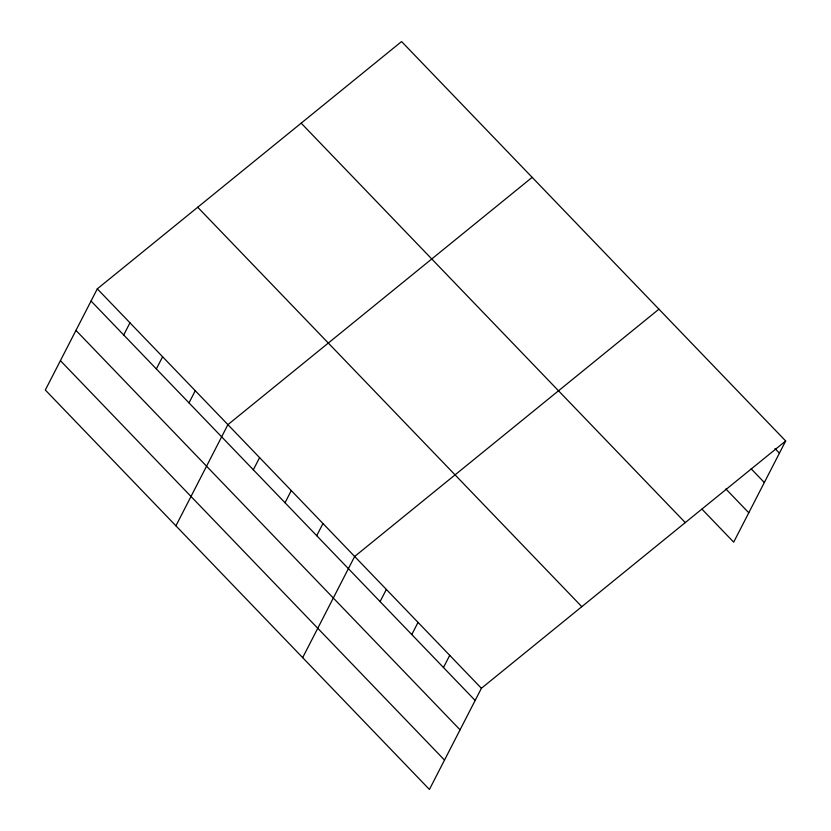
<?xml version="1.0" encoding="UTF-8"?>
<svg xmlns="http://www.w3.org/2000/svg" width="831" height="831" viewBox="0 0 831 831"><rect width="100%" height="100%" fill="white"/><g stroke="black" fill="none" stroke-linecap="round" stroke-linejoin="round"><path stroke-width="1.25" d="M97.31 288.856L45.321 390.019L429.419 789.45L481.409 688.286L785.679 440.981L401.581 41.55L97.31 288.856L481.409 688.286M123.705 334.986L129.958 322.812M156.353 368.933L162.606 356.759M189.001 402.89L195.254 390.715M175.912 525.826L227.902 424.662L532.172 177.356M253.33 469.795L259.594 457.621M285.023 502.745L291.276 490.57M316.715 535.694L322.968 523.53M302.671 657.633L354.65 556.479L658.931 309.174M380.089 601.602L386.342 589.428M411.771 634.562L418.035 622.388M443.463 667.511L449.716 655.337M785.679 440.981L733.69 542.144L701.998 509.185M775.022 448.574L779.426 453.155M751.131 468.788L764.333 482.52M725.899 488.971L748.783 512.779M301.175 123.165L685.274 522.595M197.716 207.251L581.814 606.682M91.057 301.03L475.155 700.46M75.964 330.395L460.062 729.826M60.414 360.654L444.512 760.085"/></g></svg>
